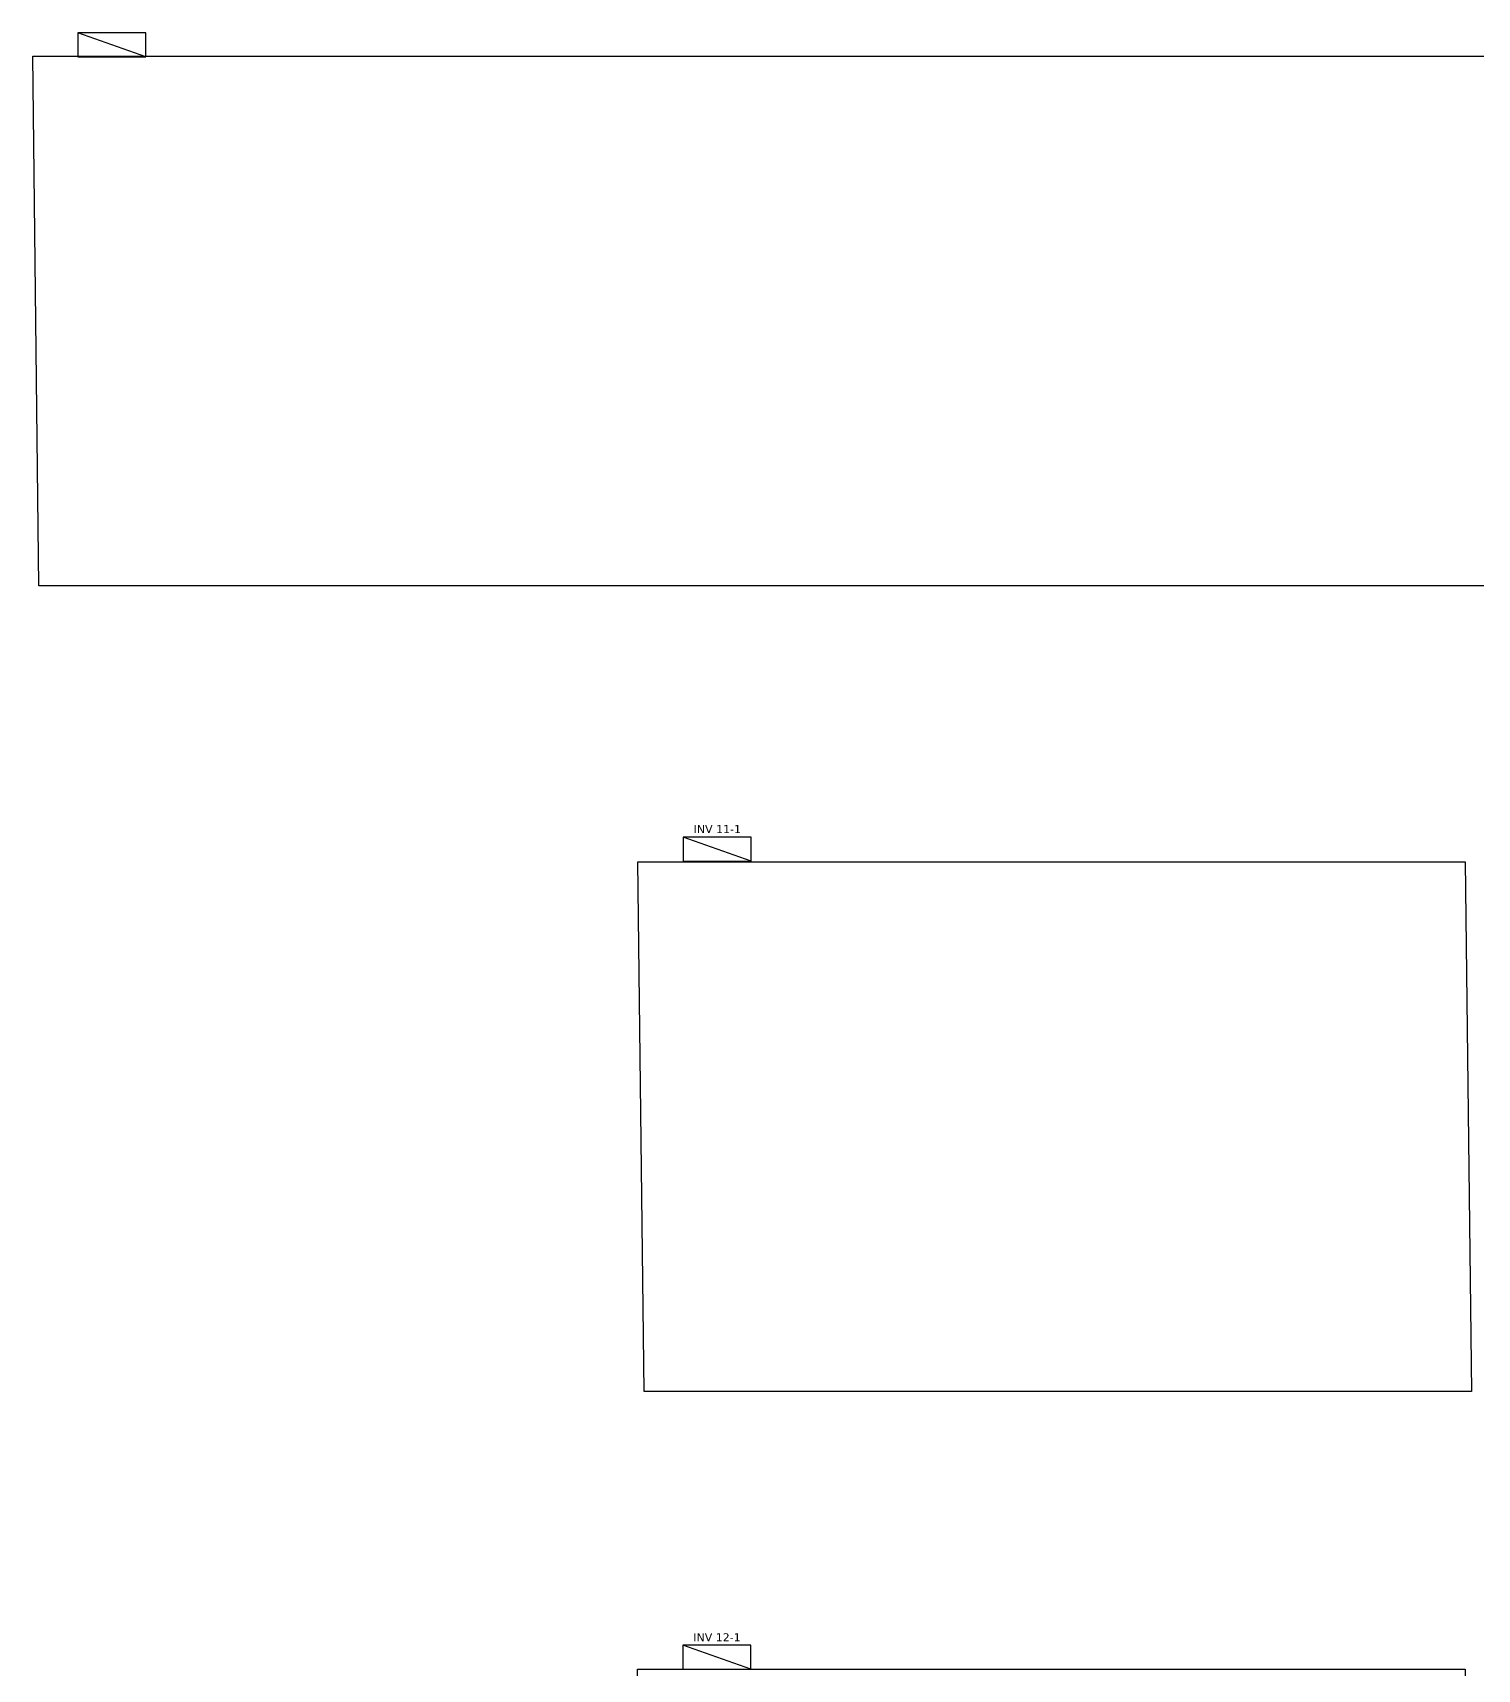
# Model space of a CAD drawing. Header units: metres. Extents: x 1351658 to 1352063, y 7182158 to 7182531.
# Drawn here: x 1351852.41 to 1351870.46, y 7182329.02 to 7182349.47 of the extents above; entities that cross this region are included whole.
import ezdxf

# ---------------------------------------------------------------- set-up
doc = ezdxf.new("R2010")
doc.units = ezdxf.units.M
for name, color, linetype in [('PVcase Device Numbering', 7, 'Continuous'), ('PVcase Inverters', 7, 'Continuous'), ('PVcase PV Modules (full frames)', 142, 'Continuous'), ('PVcase PV Modules (optimised)', 142, 'Continuous')]:
    doc.layers.add(name, color=color, linetype=linetype)
doc.styles.add('UBS-Style de texte', font='verdana.ttf')

# ---------------------------------------------------------------- blocks, each defined once
blk = doc.blocks.new('3P18@15DEG F FX ID1 PVBlock')
at = {"layer": 'PVcase PV Modules (optimised)', "color": 0, "linetype": 'ByBlock', "transparency": 33554687}
blk.add_polyline3d([(0, 0, 1.774), (20.718, 0, 1.774), (20.718, -6.62, 0), (0, -6.62, 0)], close=True, dxfattribs=at)
blk = doc.blocks.new('3P9@15DEG F FX ID1 PVBlock')
at = {"layer": 'PVcase PV Modules (optimised)', "color": 0, "linetype": 'ByBlock', "transparency": 33554687}
blk.add_polyline3d([(0, 0, 1.774), (10.35, 0, 1.774), (10.35, -6.62, 0), (0, -6.62, 0)], close=True, dxfattribs=at)
blk = doc.blocks.new('PVcase Inverter (1st tier)')
at = {"layer": 'PVcase Inverters', "color": 0, "transparency": 33554687}
blk.add_lwpolyline([(0, 0), (850, 0), (850, 300), (0, 300)], close=True, dxfattribs=at)
blk.add_lwpolyline([(850, 0), (0, 300)], dxfattribs=at)

msp = doc.modelspace()

# ---------------------------------------------------------------- block references
at = {"layer": 'PVcase Inverters', "linetype": 'ByBlock', "transparency": 33554687, "xscale": 0.001, "yscale": 0.001, "zscale": 0.001}
for p in [(1351852.973, 7182349.172, 42.284), (1351860.539, 7182339.119, 0.077), (1351860.535, 7182329.018, -0.197)]:
    msp.add_blockref('PVcase Inverter (1st tier)', p, dxfattribs=at)
at = {"layer": 'PVcase PV Modules (full frames)', "color": 144, "linetype": 'ByBlock', "true_color": 0x007ca5, "transparency": 33554687, "extrusion": (-0.043071, 0, 0.999072), "rotation": 90}
msp.add_blockref('3P18@15DEG F FX ID1 PVBlock', (-7182349.181, 1350599.73, -58185.136), dxfattribs=at)
at = {"layer": 'PVcase PV Modules (full frames)', "color": 156, "linetype": 'ByBlock', "true_color": 0x004080, "transparency": 33554687, "extrusion": (-0.044024, 0, 0.99903), "rotation": 90}
msp.add_blockref('3P9@15DEG F FX ID1 PVBlock', (-7182339.11, 1350551.18, -59473.577), dxfattribs=at)
at = {"layer": 'PVcase PV Modules (full frames)', "color": 156, "linetype": 'ByBlock', "true_color": 0x004080, "transparency": 33554687, "extrusion": (-0.036152, 0, 0.999346), "rotation": 90}
msp.add_blockref('3P9@15DEG F FX ID1 PVBlock', (-7182329.018, 1350977.759, -48832.8), dxfattribs=at)

# ---------------------------------------------------------------- texts
at = {"layer": 'PVcase Device Numbering', "transparency": 33554687, "char_height": 0.1, "attachment_point": 5, "style": 'UBS-Style de texte'}
for s, insert in [('INV 11-1', (1351860.964, 7182339.519, 0.077)), ('INV 12-1', (1351860.96, 7182329.418, -0.197))]:
    msp.add_mtext(s, dxfattribs=dict(at, insert=insert))

doc.saveas('drawing.dxf')
